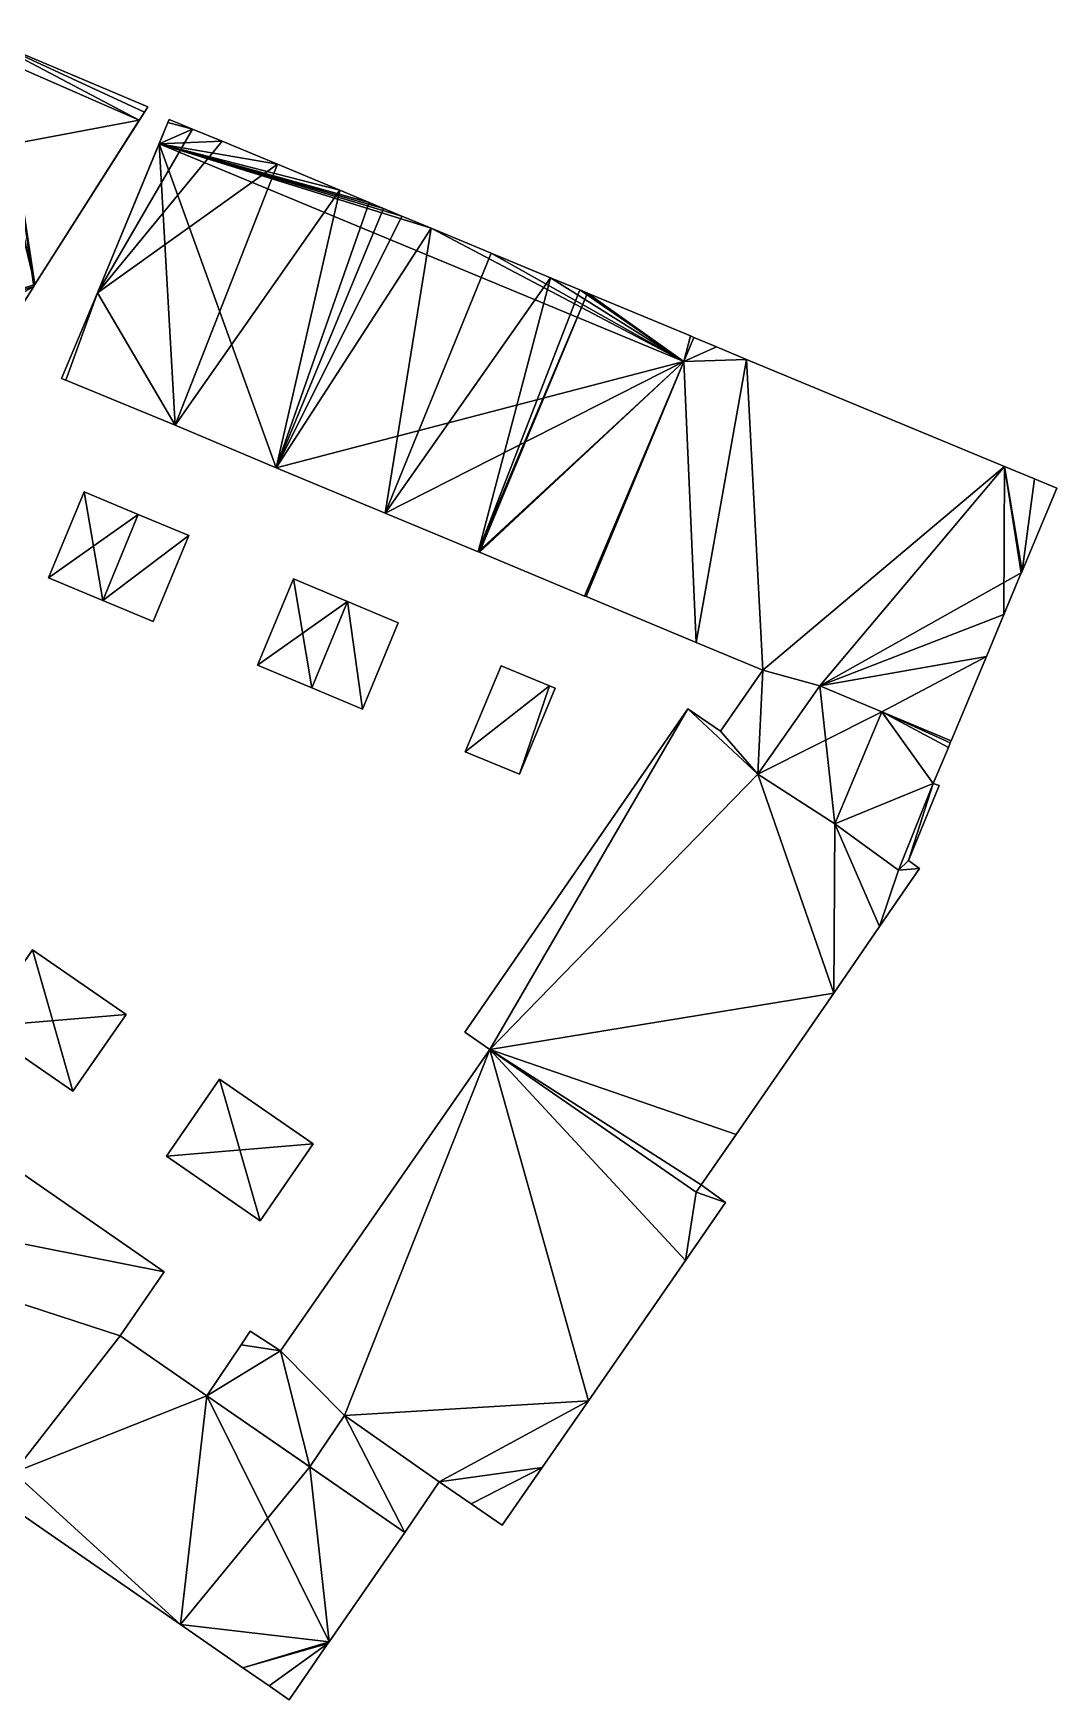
# Model space of a CAD drawing. Header units: inches. Extents: x 92123 to 92822, y 437993 to 438384.
# Drawn here: x 92716.1 to 92756.7, y 438173.8 to 438239.8 of the extents above; entities that cross this region are included whole.
import ezdxf

# ---------------------------------------------------------------- set-up
doc = ezdxf.new("R2010")
doc.units = ezdxf.units.IN
doc.header["$MEASUREMENT"] = 0
doc.layers.add('9200_4380_building', color=10, linetype='Continuous')

msp = doc.modelspace()

# ---------------------------------------------------------------- meshes
at = {"layer": '9200_4380_building'}
mesh = msp.add_polyface(dxfattribs=at)
corners = [(92720.305, 438236.364, 7.867), (92713.9, 438239.74, 7.867), (92713.472, 438239.351, 7.867), (92713.745, 438239.809, 7.867), (92720.505, 438236.678, 7.867), (92720.64, 438236.89, 7.867), (92713.745, 438239.809, -1.822), (92705.8, 438226.48, -1.822), (92706.439, 438227.552, 7.317), (92705.8, 438226.48, 6.767), (92713.472, 438239.351, 9.742), (92706.439, 438227.552, 9.742), (92711.58, 438222.73, -1.822), (92711.58, 438222.73, 6.767), (92712.8, 438224.54, -1.822), (92712.281, 438223.769, 7.317), (92712.8, 438224.54, 9.742), (92712.281, 438223.769, 9.742), (92716.121, 438229.772, -1.822), (92716.121, 438229.772, 9.742), (92716.16, 438229.86, 9.742), (92716.16, 438229.86, -1.822), (92720.305, 438236.364, 9.742), (92720.505, 438236.678, -1.822), (92720.64, 438236.89, -1.822), (92713.9, 438239.74, -1.822), (92709.094, 438225.833, 7.317), (92709.094, 438225.833, 10.892), (92715.317, 438235.426, 10.892)]
mesh.append_faces([[corners[k] for k in face] for face in [(22, 10, 28), (25, 24, 23), (21, 25, 23), (21, 6, 25), (21, 7, 6), (14, 12, 7), (7, 21, 18), (14, 7, 18), (15, 26, 13), (9, 26, 8), (13, 26, 9), (28, 10, 11), (28, 11, 27), (22, 28, 20), (20, 28, 19), (19, 27, 16), (19, 28, 27), (16, 27, 17), (27, 11, 26), (11, 8, 26), (17, 27, 26), (17, 26, 15), (0, 2, 22), (2, 10, 22), (25, 6, 1), (6, 3, 1), (24, 25, 1), (24, 1, 5), (5, 4, 24), (4, 23, 24), (4, 0, 23), (21, 0, 20), (23, 0, 21), (0, 22, 20), (20, 19, 18), (20, 18, 21), (19, 16, 18), (16, 14, 18), (16, 17, 15), (16, 15, 14), (14, 15, 13), (12, 14, 13), (13, 9, 12), (9, 7, 12), (11, 2, 8), (8, 2, 6), (10, 2, 11), (7, 9, 8), (7, 8, 6), (2, 3, 6), (5, 1, 4), (4, 1, 0), (2, 1, 3), (0, 1, 2)]])
mesh = msp.add_polyface(dxfattribs=at)
corners = [(92741.879, 438226.801, 7.892), (92741.879, 438226.801, -1.113), (92742.283, 438227.756, -1.113), (92742.283, 438227.756, 7.892), (92717.39, 438226.059, 10.267), (92717.22, 438226.13, -1.113), (92717.39, 438226.059, -1.113), (92717.22, 438226.13, 10.267), (92721.73, 438224.28, 10.267), (92721.73, 438224.28, -1.113), (92725.73, 438222.591, -1.113), (92725.73, 438222.591, 10.267), (92730.048, 438220.796, 10.267), (92730.048, 438220.796, -1.113), (92733.732, 438219.264, -1.113), (92733.732, 438219.264, 10.267), (92733.781, 438219.243, -1.113), (92733.781, 438219.243, 10.267), (92737.952, 438217.509, 10.267), (92737.952, 438217.509, -1.113), (92742.145, 438227.814, -1.113), (92742.145, 438227.814, 7.892), (92738.073, 438229.507, -1.113), (92738.073, 438229.507, 7.892), (92737.759, 438229.637, -1.113), (92737.759, 438229.637, 7.892), (92736.596, 438230.12, -1.113), (92736.596, 438230.12, 7.892), (92734.243, 438231.098, -1.113), (92734.243, 438231.098, 7.892), (92731.868, 438232.086, -1.113), (92731.868, 438232.086, 7.892), (92730.709, 438232.568, -1.113), (92730.709, 438232.568, 7.892), (92729.98, 438232.871, 7.892), (92729.98, 438232.871, -1.113), (92729.418, 438233.104, 7.892), (92729.418, 438233.104, -1.113), (92728.25, 438233.59, -1.113), (92728.25, 438233.59, 7.892), (92725.776, 438234.619, -1.113), (92725.776, 438234.619, 7.892), (92723.586, 438235.529, 7.892), (92723.586, 438235.529, -1.113), (92722.418, 438236.014, -1.113), (92722.418, 438236.014, 7.892), (92721.49, 438236.4, -1.113), (92721.49, 438236.4, 7.892), (92721.441, 438236.281, 7.892), (92721.441, 438236.281, -1.113), (92721.092, 438235.436, 7.892), (92718.65, 438229.53, -1.113), (92718.65, 438229.53, 10.267), (92721.092, 438235.436, 10.267), (92741.879, 438226.801, 10.267)]
mesh.append_faces([[corners[k] for k in face] for face in [(12, 15, 54), (11, 12, 54), (15, 17, 54), (4, 8, 52), (53, 11, 54), (7, 4, 52), (53, 8, 11), (52, 8, 53), (17, 18, 54), (33, 50, 31), (31, 0, 29), (29, 0, 27), (27, 0, 25), (25, 0, 23), (0, 3, 21), (50, 0, 31), (34, 50, 33), (47, 48, 45), (50, 41, 42), (48, 50, 45), (21, 23, 0), (36, 50, 34), (39, 41, 50), (39, 50, 36), (45, 50, 42), (13, 30, 28), (13, 28, 26), (13, 10, 30), (10, 37, 35), (9, 38, 10), (10, 32, 30), (10, 35, 32), (51, 40, 9), (51, 43, 40), (44, 49, 46), (51, 44, 43), (51, 6, 5), (51, 49, 44), (51, 9, 6), (38, 37, 10), (26, 24, 14), (26, 14, 13), (14, 24, 22), (16, 14, 22), (1, 16, 22), (1, 19, 16), (20, 1, 22), (40, 38, 9), (2, 1, 20), (19, 0, 18), (1, 0, 19), (0, 54, 18), (0, 50, 54), (50, 53, 54), (51, 5, 7), (51, 7, 52), (52, 53, 50), (52, 50, 51), (50, 48, 49), (50, 49, 51), (46, 49, 48), (46, 48, 47), (44, 46, 45), (46, 47, 45), (43, 44, 42), (44, 45, 42), (40, 43, 42), (40, 42, 41), (38, 40, 39), (40, 41, 39), (37, 38, 36), (38, 39, 36), (35, 37, 36), (35, 36, 34), (32, 35, 34), (32, 34, 33), (30, 32, 31), (32, 33, 31), (28, 30, 29), (30, 31, 29), (26, 28, 27), (28, 29, 27), (24, 26, 25), (26, 27, 25), (22, 24, 23), (24, 25, 23), (20, 22, 21), (22, 23, 21), (2, 20, 3), (20, 21, 3), (18, 17, 16), (18, 16, 19), (17, 15, 16), (15, 14, 16), (15, 12, 14), (12, 13, 14), (12, 11, 10), (12, 10, 13), (11, 8, 10), (8, 9, 10), (8, 4, 6), (8, 6, 9), (4, 7, 5), (4, 5, 6), (3, 0, 2), (0, 1, 2)]])
mesh = msp.add_polyface(dxfattribs=at)
corners = [(92741.879, 438226.801, 7.892), (92741.879, 438226.801, -1.113), (92737.952, 438217.509, -1.113), (92741.879, 438226.801, 10.267), (92737.952, 438217.509, 10.267), (92738.013, 438217.484, 15.917), (92737.952, 438217.509, 15.917), (92738.013, 438217.484, -1.113), (92742.379, 438215.668, 15.917), (92742.379, 438215.668, -1.113), (92745.02, 438214.57, 15.917), (92745.02, 438214.57, -1.113), (92743.34, 438212.15, -1.113), (92743.34, 438212.15, 15.917), (92742.04, 438213.04, -1.113), (92742.04, 438213.04, 15.917), (92733.21, 438200.22, -1.113), (92733.21, 438200.22, 15.917), (92751.23, 438206.71, -1.113), (92750.79, 438207.03, 15.917), (92751.23, 438206.71, 15.917), (92750.79, 438207.03, -1.113), (92752, 438210, 15.917), (92752, 438210, -1.113), (92751.77, 438210.08, 15.917), (92751.77, 438210.08, -1.113), (92753.875, 438215.116, 15.917), (92752.474, 438211.765, -1.113), (92753.875, 438215.116, -1.113), (92752.474, 438211.765, 15.917), (92754.567, 438216.773, 15.917), (92755.259, 438218.429, -1.113), (92755.259, 438218.429, 15.917), (92755.287, 438218.496, 15.917), (92755.287, 438218.496, -1.113), (92756.66, 438221.78, -1.113), (92756.66, 438221.78, 15.917), (92742.283, 438227.756, 7.892), (92743.185, 438227.381, -1.113), (92742.283, 438227.756, -1.113), (92742.283, 438227.756, 15.917), (92743.185, 438227.381, 15.917), (92755.776, 438222.148, 15.917), (92755.776, 438222.148, -1.113), (92754.586, 438222.642, -1.113), (92754.586, 438222.642, 15.917), (92744.37, 438226.889, 15.917), (92744.37, 438226.889, -1.113), (92741.879, 438226.801, 15.917), (92734.19, 438199.54, 13.067), (92734.19, 438199.54, 15.917), (92734.19, 438199.54, -1.113), (92742.367, 438193.877, 15.917), (92742.367, 438193.877, 13.067), (92743.953, 438196.172, 15.917), (92742.57, 438194.17, 15.917), (92742.57, 438194.17, 13.067), (92743.953, 438196.172, -1.113), (92742.57, 438194.17, -1.113), (92747.825, 438201.776, 15.917), (92747.825, 438201.776, -1.113), (92749.642, 438204.409, 15.917), (92749.642, 438204.409, -1.113), (92747.28, 438213.953, -1.113), (92744.819, 438210.454, -1.113), (92749.734, 438212.925, -1.113), (92747.868, 438208.487, -1.113), (92750.394, 438206.645, -1.113), (92742.367, 438193.877, -1.113), (92750.394, 438206.645, 15.917), (92747.868, 438208.487, 15.917), (92744.819, 438210.454, 15.917), (92747.28, 438213.953, 15.917), (92749.734, 438212.925, 15.917)]
mesh.append_faces([[corners[k] for k in face] for face in [(72, 26, 30), (73, 29, 26), (26, 72, 73), (30, 45, 72), (70, 71, 59), (69, 70, 61), (19, 24, 69), (20, 69, 61), (13, 71, 10), (72, 10, 71), (22, 24, 19), (71, 13, 15), (20, 19, 69), (71, 50, 59), (59, 50, 54), (54, 50, 55), (55, 50, 52), (15, 17, 50), (61, 70, 59), (45, 10, 72), (45, 46, 10), (46, 48, 8), (8, 48, 5), (5, 48, 6), (71, 15, 50), (46, 41, 48), (10, 46, 8), (32, 45, 30), (36, 42, 33), (45, 32, 33), (41, 40, 48), (42, 45, 33), (39, 1, 0), (39, 0, 37), (29, 73, 65), (29, 65, 27), (73, 72, 63), (73, 63, 65), (72, 71, 63), (71, 64, 63), (66, 64, 71), (66, 71, 70), (67, 66, 70), (67, 70, 69), (25, 67, 24), (67, 69, 24), (56, 53, 58), (53, 68, 58), (53, 49, 51), (53, 51, 68), (28, 63, 31), (31, 63, 44), (34, 43, 35), (34, 31, 44), (34, 44, 43), (44, 63, 11), (47, 44, 11), (38, 1, 39), (9, 47, 11), (1, 7, 2), (1, 9, 7), (9, 1, 47), (1, 38, 47), (11, 64, 12), (12, 64, 14), (14, 64, 51), (64, 60, 51), (51, 58, 68), (51, 60, 57), (51, 57, 58), (67, 18, 62), (64, 66, 60), (67, 25, 21), (67, 21, 18), (21, 25, 23), (66, 62, 60), (66, 67, 62), (63, 28, 65), (14, 51, 16), (28, 27, 65), (63, 64, 11), (55, 52, 56), (52, 53, 56), (20, 61, 18), (61, 62, 18), (61, 59, 60), (61, 60, 62), (59, 54, 57), (59, 57, 60), (58, 57, 56), (57, 54, 56), (54, 55, 56), (52, 50, 49), (52, 49, 53), (16, 49, 17), (51, 49, 16), (49, 50, 17), (3, 4, 48), (4, 6, 48), (3, 40, 37), (48, 40, 3), (3, 37, 0), (47, 38, 41), (47, 41, 46), (44, 47, 46), (44, 46, 45), (43, 44, 42), (44, 45, 42), (35, 43, 42), (35, 42, 36), (37, 41, 38), (40, 41, 37), (37, 38, 39), (36, 33, 35), (33, 34, 35), (33, 32, 31), (33, 31, 34), (28, 31, 30), (31, 32, 30), (28, 30, 26), (26, 29, 27), (26, 27, 28), (23, 25, 24), (23, 24, 22), (22, 19, 21), (22, 21, 23), (18, 21, 19), (18, 19, 20), (14, 16, 15), (16, 17, 15), (12, 14, 13), (14, 15, 13), (11, 12, 10), (12, 13, 10), (10, 8, 9), (10, 9, 11), (8, 5, 7), (8, 7, 9), (2, 7, 4), (7, 5, 4), (5, 6, 4), (4, 0, 2), (3, 0, 4), (0, 1, 2)]])
mesh = msp.add_polyface(dxfattribs=at)
corners = [(92720.265, 438220.746, 1.341), (92716.7, 438218.23, 1.383), (92718.856, 438217.334, 1.37), (92718.12, 438221.64, 1.353), (92718.856, 438217.334, -1.157), (92718.12, 438221.64, -1.157), (92720.265, 438220.746, -1.157), (92716.7, 438218.23, -1.157)]
mesh.append_faces([[corners[k] for k in face] for face in [(5, 7, 3), (7, 1, 3), (6, 5, 0), (5, 3, 0), (0, 2, 4), (0, 4, 6), (2, 1, 7), (2, 7, 4), (4, 7, 5), (4, 5, 6), (0, 3, 1), (0, 1, 2)]])
mesh = msp.add_polyface(dxfattribs=at)
corners = [(92722.27, 438219.91, 1.35), (92718.856, 438217.334, 1.371), (92720.86, 438216.5, 1.383), (92720.265, 438220.746, 1.339), (92718.856, 438217.334, -1.178), (92720.265, 438220.746, -1.178), (92722.27, 438219.91, -1.178), (92720.86, 438216.5, -1.178)]
mesh.append_faces([[corners[k] for k in face] for face in [(6, 5, 3), (6, 3, 0), (0, 2, 7), (0, 7, 6), (2, 1, 7), (1, 4, 7), (5, 4, 3), (4, 1, 3), (7, 4, 6), (4, 5, 6), (0, 3, 1), (0, 1, 2)]])
mesh = msp.add_polyface(dxfattribs=at)
corners = [(92728.561, 438217.29, 1.346), (92724.99, 438214.77, 1.389), (92727.142, 438213.87, 1.37), (92726.41, 438218.19, 1.365), (92727.142, 438213.87, -1.189), (92726.41, 438218.19, -1.189), (92728.561, 438217.29, -1.189), (92724.99, 438214.77, -1.189)]
mesh.append_faces([[corners[k] for k in face] for face in [(5, 7, 3), (7, 1, 3), (6, 5, 0), (5, 3, 0), (0, 2, 4), (0, 4, 6), (2, 1, 7), (2, 7, 4), (4, 7, 5), (4, 5, 6), (0, 3, 1), (0, 1, 2)]])
mesh = msp.add_polyface(dxfattribs=at)
corners = [(92728.561, 438217.29, 1.338), (92727.142, 438213.87, 1.379), (92729.15, 438213.03, 1.385), (92730.57, 438216.45, 1.343), (92729.15, 438213.03, -1.212), (92728.561, 438217.29, -1.212), (92730.57, 438216.45, -1.212), (92727.142, 438213.87, -1.212)]
mesh.append_faces([[corners[k] for k in face] for face in [(6, 5, 0), (6, 0, 3), (3, 2, 4), (3, 4, 6), (2, 1, 4), (1, 7, 4), (5, 7, 0), (7, 1, 0), (4, 7, 5), (4, 5, 6), (3, 0, 2), (0, 1, 2)]])
mesh = msp.add_polyface(dxfattribs=at)
corners = [(92735.37, 438210.45, 1.41), (92736.562, 438213.953, 1.385), (92733.22, 438211.34, 1.417), (92734.64, 438214.74, 1.392), (92736.79, 438213.86, 1.384), (92734.64, 438214.74, -1.122), (92736.562, 438213.953, -1.122), (92733.22, 438211.34, -1.122), (92736.79, 438213.86, -1.122), (92735.37, 438210.45, -1.122)]
mesh.append_faces([[corners[k] for k in face] for face in [(5, 7, 3), (7, 2, 3), (6, 5, 1), (5, 3, 1), (8, 6, 4), (6, 1, 4), (4, 0, 9), (4, 9, 8), (0, 2, 7), (0, 7, 9), (7, 6, 9), (6, 8, 9), (5, 6, 7), (4, 1, 0), (2, 1, 3), (0, 1, 2)]])
mesh = msp.add_polyface(dxfattribs=at)
corners = [(92747.28, 438213.953, -1.113), (92747.28, 438213.953, 15.917), (92749.734, 438212.925, 15.917), (92749.734, 438212.925, -1.113), (92747.868, 438208.487, 18.717), (92747.868, 438208.487, 19.517), (92744.819, 438210.454, 19.517), (92747.868, 438208.487, 15.917), (92744.819, 438210.454, 15.917), (92749.734, 438212.925, 18.717), (92749.734, 438212.925, 19.517), (92747.28, 438213.953, 19.517), (92752.474, 438211.765, 18.717), (92752.474, 438211.765, 15.917), (92752.367, 438211.507, 18.717), (92751.77, 438210.08, 18.717), (92751.77, 438210.08, 15.917), (92752.367, 438211.507, -1.113), (92751.77, 438210.08, -1.113), (92752.444, 438211.693, 18.717), (92752.474, 438211.765, -1.113), (92752.444, 438211.693, -1.113), (92750.394, 438206.645, 18.717), (92750.394, 438206.645, 15.917), (92750.394, 438206.645, -1.113), (92747.868, 438208.487, -1.113), (92744.819, 438210.454, -1.113)]
mesh.append_faces([[corners[k] for k in face] for face in [(10, 11, 6), (10, 6, 5), (14, 9, 15), (15, 4, 22), (15, 9, 4), (9, 19, 12), (14, 19, 9), (23, 7, 24), (7, 25, 24), (7, 8, 25), (8, 26, 25), (0, 26, 8), (0, 8, 1), (17, 3, 21), (21, 3, 20), (17, 18, 3), (3, 18, 25), (0, 25, 26), (25, 18, 24), (0, 3, 25), (20, 3, 13), (3, 2, 13), (16, 23, 24), (16, 24, 18), (10, 5, 9), (5, 4, 9), (1, 8, 6), (1, 6, 11), (22, 4, 7), (22, 7, 23), (15, 22, 16), (22, 23, 16), (19, 14, 17), (19, 17, 21), (21, 13, 19), (20, 13, 21), (13, 12, 19), (18, 17, 16), (17, 14, 16), (14, 15, 16), (13, 2, 12), (2, 9, 12), (11, 9, 1), (10, 9, 11), (9, 2, 1), (8, 4, 6), (7, 4, 8), (4, 5, 6), (3, 0, 2), (0, 1, 2)]])
mesh = msp.add_polyface(dxfattribs=at)
corners = [(92697.749, 438210.38, 10.017), (92697.749, 438210.38, 10.317), (92700.669, 438208.384, 10.317), (92700.669, 438208.384, 10.017), (92714.808, 438181.687, 10.317), (92714.651, 438181.796, 10.317), (92714.651, 438181.796, 7.367), (92714.808, 438181.687, -1.475), (92714.651, 438181.796, -1.475), (92721.939, 438176.748, 10.317), (92721.939, 438176.748, -1.475), (92724.41, 438175.038, 10.317), (92724.41, 438175.038, -1.475), (92725.454, 438174.315, 10.317), (92725.454, 438174.315, -1.475), (92726.24, 438173.77, 10.317), (92726.24, 438173.77, -1.475), (92727.778, 438175.991, 10.317), (92727.778, 438175.991, -1.475), (92727.827, 438176.062, 10.317), (92727.827, 438176.062, -1.475), (92730.83, 438180.4, -1.475), (92730.83, 438180.4, 10.317), (92727.065, 438182.997, 10.317), (92722.983, 438185.814, -1.475), (92722.983, 438185.814, 10.317), (92719.54, 438188.19, -1.475), (92719.54, 438188.19, 10.317), (92721.29, 438190.72, -1.475), (92721.29, 438190.72, 10.317), (92700.077, 438205.435, -1.475), (92700.077, 438205.435, 10.317), (92699.09, 438206.12, -1.475), (92699.09, 438206.12, 10.317), (92699.772, 438207.098, -1.475), (92699.772, 438207.098, 10.317), (92701.3, 438209.29, -1.475), (92701.3, 438209.29, 9.167), (92698.4, 438211.31, 9.167), (92698.4, 438211.31, -1.475), (92696.91, 438209.18, -1.475), (92696.91, 438209.18, 10.317), (92696.84, 438209.22, -1.475), (92696.84, 438209.22, 10.317), (92689.77, 438199.04, -1.475), (92689.77, 438199.04, 10.317), (92696.269, 438194.525, 7.367), (92696.269, 438194.525, 10.317), (92694.144, 438195.996, 10.317), (92696.269, 438194.525, -1.475), (92694.144, 438195.996, -1.475), (92691.41, 438197.89, -1.475), (92691.41, 438197.89, 10.317), (92692.42, 438197.19, 10.317), (92692.42, 438197.19, -1.475), (92715.333, 438182.777, -1.475), (92696.977, 438195.544, -1.475), (92715.333, 438182.777, 7.367), (92715.333, 438182.777, 10.317), (92696.977, 438195.544, 7.367), (92696.977, 438195.544, 10.317)]
mesh.append_faces([[corners[k] for k in face] for face in [(11, 17, 19), (13, 15, 17), (9, 11, 19), (23, 9, 19), (23, 25, 9), (58, 5, 4), (9, 25, 58), (27, 29, 60), (27, 60, 58), (60, 31, 53), (47, 60, 48), (48, 60, 53), (43, 45, 33), (41, 43, 33), (35, 41, 33), (35, 2, 41), (11, 13, 17), (52, 33, 45), (41, 2, 1), (29, 31, 60), (25, 27, 58), (9, 58, 4), (53, 31, 33), (19, 22, 23), (52, 53, 33), (37, 38, 3), (38, 0, 3), (57, 59, 55), (59, 56, 55), (59, 46, 56), (46, 49, 56), (55, 8, 6), (55, 6, 57), (58, 60, 59), (58, 59, 57), (60, 47, 59), (47, 46, 59), (57, 6, 5), (57, 5, 58), (10, 24, 20), (12, 20, 18), (21, 20, 24), (24, 55, 26), (10, 55, 24), (28, 56, 30), (51, 32, 54), (36, 34, 40), (26, 56, 28), (30, 56, 54), (32, 30, 54), (34, 32, 40), (40, 32, 42), (42, 32, 44), (50, 54, 56), (49, 50, 56), (39, 36, 40), (26, 55, 56), (51, 44, 32), (10, 7, 55), (12, 10, 20), (12, 18, 14), (18, 16, 14), (7, 8, 55), (48, 53, 50), (53, 54, 50), (53, 52, 51), (53, 51, 54), (52, 45, 51), (45, 44, 51), (50, 46, 48), (49, 46, 50), (46, 47, 48), (42, 44, 43), (44, 45, 43), (40, 42, 41), (42, 43, 41), (1, 0, 41), (41, 38, 40), (0, 38, 41), (38, 39, 40), (36, 39, 38), (36, 38, 37), (37, 3, 35), (34, 37, 35), (36, 37, 34), (3, 2, 35), (35, 33, 34), (33, 32, 34), (30, 32, 31), (32, 33, 31), (28, 30, 29), (30, 31, 29), (29, 27, 28), (27, 26, 28), (24, 26, 25), (26, 27, 25), (25, 23, 24), (23, 22, 21), (23, 21, 24), (22, 19, 21), (19, 20, 21), (19, 17, 18), (19, 18, 20), (17, 15, 16), (17, 16, 18), (15, 13, 14), (15, 14, 16), (13, 11, 12), (13, 12, 14), (11, 9, 10), (11, 10, 12), (9, 4, 7), (9, 7, 10), (8, 7, 6), (7, 4, 6), (4, 5, 6), (3, 0, 2), (0, 1, 2)]])
mesh = msp.add_polyface(dxfattribs=at)
corners = [(92716.07, 438203.49, 1.371), (92713.97, 438200.44, 1.35), (92717.67, 438197.89, 1.357), (92719.78, 438200.93, 1.378), (92713.97, 438200.44, -1.176), (92716.07, 438203.49, -1.176), (92719.78, 438200.93, -1.176), (92717.67, 438197.89, -1.176)]
mesh.append_faces([[corners[k] for k in face] for face in [(6, 5, 0), (6, 0, 3), (3, 2, 6), (2, 7, 6), (2, 1, 7), (1, 4, 7), (5, 4, 1), (5, 1, 0), (7, 4, 6), (4, 5, 6), (3, 0, 2), (0, 1, 2)]])
mesh = msp.add_polyface(dxfattribs=at)
corners = [(92733.451, 438181.53, 13.067), (92732.193, 438182.4, 13.067), (92732.193, 438182.4, 10.317), (92733.451, 438181.53, -1.113), (92732.193, 438182.4, -1.113), (92734.68, 438180.68, -1.113), (92734.68, 438180.68, 13.067), (92728.432, 438185.029, 13.067), (92728.432, 438185.029, 10.317), (92727.065, 438182.997, 10.317), (92727.065, 438182.997, 13.067), (92722.983, 438185.814, 13.067), (92727.065, 438182.997, -1.113), (92722.983, 438185.814, -1.113), (92736.264, 438182.967, 13.067), (92736.264, 438182.967, -1.113), (92738.101, 438185.619, 13.067), (92738.101, 438185.619, -1.113), (92741.952, 438191.178, -1.113), (92741.952, 438191.178, 13.067), (92743.54, 438193.47, -1.113), (92743.54, 438193.47, 13.067), (92742.57, 438194.17, -1.113), (92742.57, 438194.17, 13.067), (92734.19, 438199.54, -1.113), (92725.9, 438187.59, 13.067), (92734.19, 438199.54, 13.067), (92725.9, 438187.59, -1.113), (92724.7, 438188.38, 13.067), (92724.7, 438188.38, -1.113), (92724.34, 438187.83, 13.067), (92724.34, 438187.83, -1.113), (92728.432, 438185.029, -1.113), (92742.367, 438193.877, -1.113), (92742.367, 438193.877, 13.067)]
mesh.append_faces([[corners[k] for k in face] for face in [(1, 16, 7), (6, 14, 0), (16, 19, 26), (0, 14, 1), (10, 7, 25), (1, 14, 16), (7, 16, 26), (11, 25, 30), (30, 25, 28), (11, 10, 25), (25, 7, 26), (34, 19, 21), (26, 19, 34), (34, 21, 23), (2, 8, 32), (2, 32, 4), (8, 9, 12), (8, 12, 32), (33, 24, 34), (24, 26, 34), (22, 33, 34), (22, 34, 23), (17, 24, 18), (18, 33, 20), (18, 24, 33), (20, 33, 22), (17, 32, 24), (24, 32, 27), (27, 32, 12), (29, 27, 31), (27, 12, 13), (17, 4, 32), (31, 27, 13), (17, 15, 4), (3, 15, 5), (4, 15, 3), (7, 10, 8), (10, 9, 8), (31, 13, 30), (13, 11, 30), (29, 31, 30), (29, 30, 28), (27, 29, 28), (27, 28, 25), (24, 27, 25), (24, 25, 26), (20, 22, 21), (22, 23, 21), (21, 19, 20), (19, 18, 20), (19, 16, 18), (16, 17, 18), (16, 14, 15), (16, 15, 17), (14, 6, 5), (14, 5, 15), (13, 9, 11), (12, 9, 13), (9, 10, 11), (1, 7, 2), (7, 8, 2), (6, 0, 5), (0, 3, 5), (4, 3, 2), (3, 0, 2), (0, 1, 2)]])
mesh = msp.add_polyface(dxfattribs=at)
corners = [(92723.48, 438198.36, 1.448), (92721.38, 438195.31, 1.426), (92725.09, 438192.75, 1.434), (92727.2, 438195.8, 1.456), (92721.38, 438195.31, -1.087), (92723.48, 438198.36, -1.087), (92727.2, 438195.8, -1.087), (92725.09, 438192.75, -1.087)]
mesh.append_faces([[corners[k] for k in face] for face in [(6, 5, 0), (6, 0, 3), (3, 2, 6), (2, 7, 6), (2, 1, 7), (1, 4, 7), (5, 4, 1), (5, 1, 0), (7, 4, 6), (4, 5, 6), (3, 0, 2), (0, 1, 2)]])
mesh = msp.add_polyface(dxfattribs=at)
corners = [(92728.432, 438185.029, 10.317), (92727.065, 438182.997, 10.317), (92730.83, 438180.4, 10.317), (92732.193, 438182.4, 10.317), (92728.432, 438185.029, -1.113), (92727.065, 438182.997, -1.113), (92730.83, 438180.4, -1.113), (92732.193, 438182.4, -1.113)]
mesh.append_faces([[corners[k] for k in face] for face in [(6, 5, 4), (6, 4, 7), (7, 4, 3), (4, 0, 3), (3, 2, 7), (2, 6, 7), (2, 1, 6), (1, 5, 6), (4, 5, 1), (4, 1, 0), (3, 0, 2), (0, 1, 2)]])

doc.saveas('drawing.dxf')
